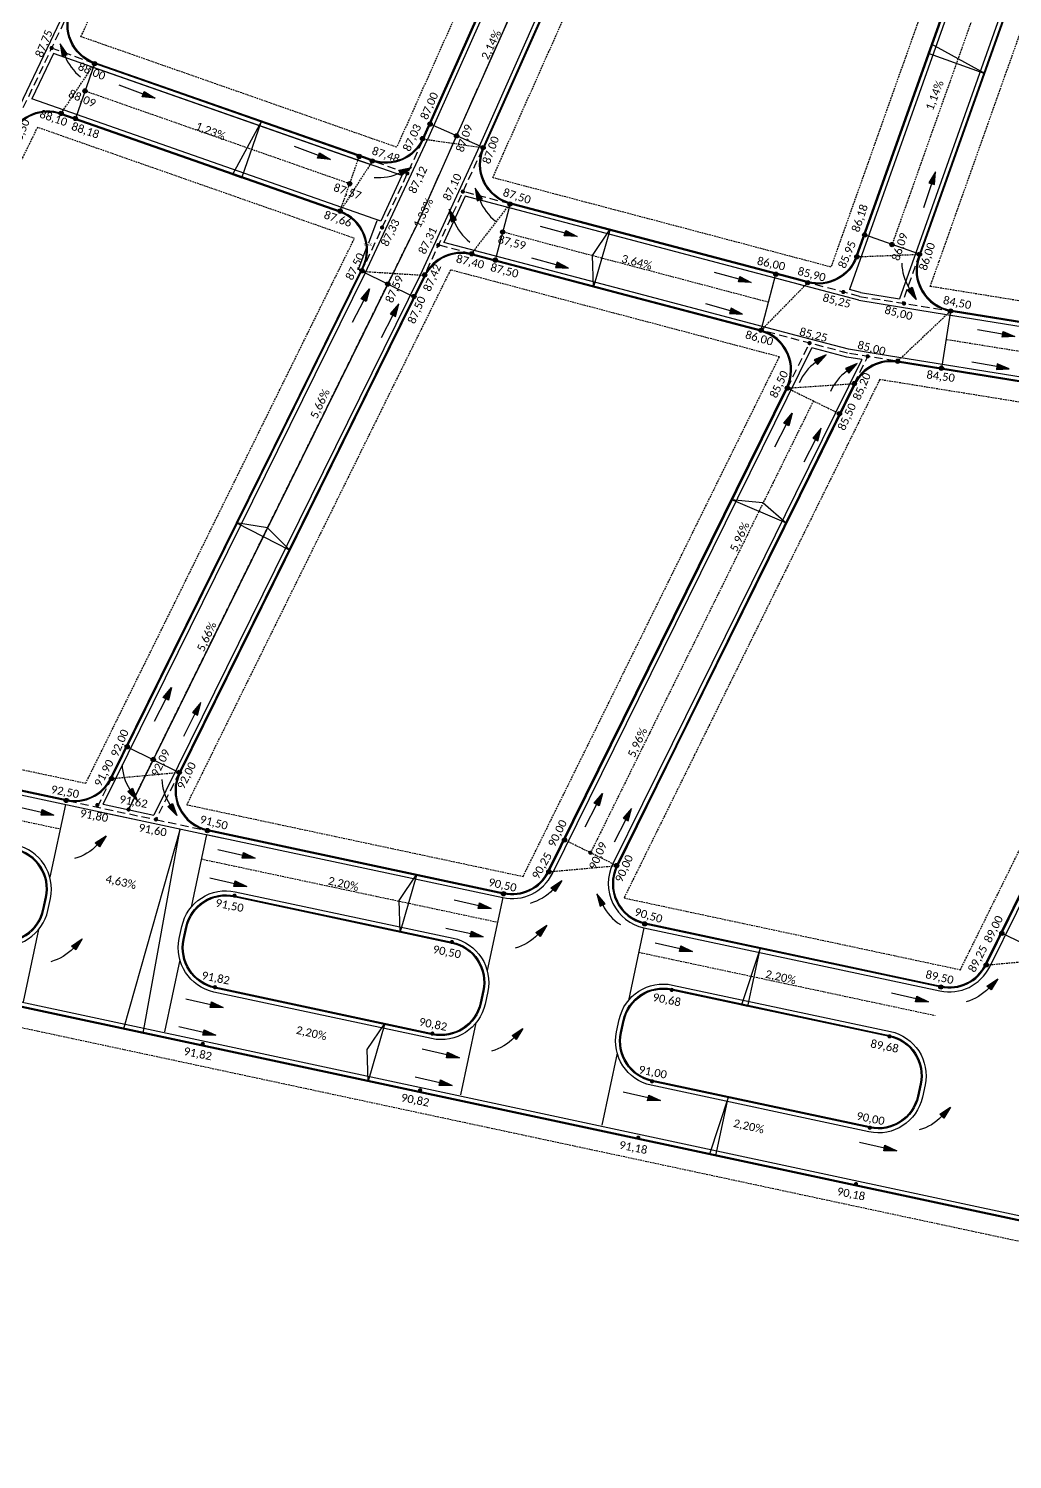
# Model space of a CAD drawing. Header units: metres. Extents: x 2615496 to 2632651, y 4927671 to 4929056.
# Drawn here: x 2623735.5 to 2623883, y 4927815.4 to 4928030 of the extents above; entities that cross this region are included whole.
import ezdxf

# ---------------------------------------------------------------- set-up
doc = ezdxf.new("R2010")
doc.units = ezdxf.units.M
doc.header["$MEASUREMENT"] = 0
doc.linetypes.add('HIDDEN', pattern=[0.375, 0.25, -0.125])
doc.linetypes.add('TRAZOS2', pattern=[0.375, 0.25, -0.125])
doc.layers.add('BocaCalle', color=50, linetype='HIDDEN', plot=False)
doc.layers.add('Eje Calle', color=182, linetype='HIDDEN', plot=False)
for name, color, linetype in [('CotaFCC', 6, 'Continuous'), ('Cuneta', 211, 'Continuous'), ('Escurrimiento', 160, 'Continuous'), ('GáliboS', 2, 'Continuous'), ('Manzanas', 134, 'HIDDEN'), ('Pendiente', 10, 'HIDDEN'), ('Quiebre', 212, 'Continuous'), ('Vereda', 3, 'Continuous')]:
    doc.layers.add(name, color=color, linetype=linetype)
doc.styles.get("Standard").update_dxf_attribs({"font": 'CALIBRI.TTF'})
doc.dimstyles.get("Standard").update_dxf_attribs({"dimtxt": 0.3, "dimasz": 0.18, "dimexe": 0.18, "dimexo": 0.0625, "dimgap": 0.09, "dimtad": 0, "dimtih": 1, "dimtoh": 1, "dimdec": 4, "dimzin": 0, "dimdsep": 46, "dimtxsty": 'Standard', "dimcen": 0.09, "dimadec": 0, "dimazin": 0, "dimtfac": 1, "dimtdec": 4, "dimtofl": 0, "dimtmove": 0, "dimatfit": 3, "dimfxl": 0, "dimtolj": 1, "dimtzin": 0, "dimarcsym": 0})

# ---------------------------------------------------------------- blocks, each defined once
blk = doc.blocks.new('Flecha Claudio')
at = {"layer": 'Escurrimiento'}
blk.add_hatch(color=256, dxfattribs=at).paths.add_polyline_path([(-1.99, 0.44), (-1.99, -0.46), (0, 0)])
for points in [[(0, 0), (-1.99, -0.46), (-1.99, 0.44), (0, 0)], [(-1.99, -0.01), (-5.99, -0.01)]]:
    blk.add_lwpolyline(points, dxfattribs=at)
blk = doc.blocks.new('Flecha curva')
at = {"layer": 'Escurrimiento'}
blk.add_hatch(color=256, dxfattribs=at).paths.add_polyline_path([(0, 0), (-1.74, -0.85), (-1.21, -1.52)])
blk.add_lwpolyline([(-1.74, -0.85), (-1.21, -1.52), (0, 0), (-1.74, -0.85)], dxfattribs=at)
blk.add_arc((3.16, -7.02), 7.45, 128.5129, 159.4004, dxfattribs=at)
blk = doc.blocks.new('*D11')
at = {"layer": 'Defpoints', "color": 0}
for p in [(2623788.31, 4928001.1), (2623785, 4927993.84), (2623785.51, 4927993.65)]:
    blk.add_point(p, dxfattribs=at)
at = {"layer": 'Vereda', "color": 0, "lineweight": -2}
for p, q in [((2623787.73, 4928001.13), (2623786.49, 4927997.81)), ((2623788.26, 4928001.12), (2623787.63, 4928001.36)), ((2623785.06, 4927994.01), (2623786.31, 4927997.32)), ((2623785.45, 4927993.67), (2623784.83, 4927993.9))]:
    blk.add_line(p, q, dxfattribs=at)
at = {"layer": 'Vereda', "color": 0}
for points in [[(2623787.71, 4928001.14), (2623787.76, 4928001.12), (2623787.8, 4928001.29)], [(2623785.03, 4927994.02), (2623785.09, 4927994), (2623785, 4927993.84)]]:
    blk.add_solid(points, dxfattribs=at)
at = {"layer": 'Vereda', "color": 0, "insert": (2623786.4, 4927997.57), "char_height": 0.3, "attachment_point": 5}
blk.add_mtext('\\A1;7.9630', dxfattribs=at)

msp = doc.modelspace()

# ---------------------------------------------------------------- hatches: boundary and pattern name
at = {"layer": 'CotaFCC'}
h = msp.add_hatch(color=256, dxfattribs=at)
edge = h.paths.add_edge_path()
edge.add_arc((2623738.9795, 4928027.06751), 0.3186, 0, 360)
h = msp.add_hatch(color=256, dxfattribs=at)
edge = h.paths.add_edge_path()
edge.add_arc((2623745.40881, 4928024.71419), 0.3186, 0, 360)
h = msp.add_hatch(color=256, dxfattribs=at)
edge = h.paths.add_edge_path()
edge.add_arc((2623743.97603, 4928020.62433), 0.3186, 0, 360)
h = msp.add_hatch(color=256, dxfattribs=at)
edge = h.paths.add_edge_path()
edge.add_arc((2623740.39807, 4928017.25116), 0.3186, 0, 360)
h = msp.add_hatch(color=256, dxfattribs=at)
edge = h.paths.add_edge_path()
edge.add_arc((2623742.53238, 4928016.50345), 0.3186, 0, 360)
h = msp.add_hatch(color=256, dxfattribs=at)
edge = h.paths.add_edge_path()
edge.add_arc((2623795.72307, 4928015.6597), 0.3186, 0, 360)
h = msp.add_hatch(color=256, dxfattribs=at)
edge = h.paths.add_edge_path()
edge.add_arc((2623794.58874, 4928013.48111), 0.3186, 0, 360)
h = msp.add_hatch(color=256, dxfattribs=at)
edge = h.paths.add_edge_path()
edge.add_arc((2623799.69688, 4928013.89015), 0.3186, 0, 360)
h = msp.add_hatch(color=256, dxfattribs=at)
edge = h.paths.add_edge_path()
edge.add_arc((2623803.6707, 4928012.1206), 0.3186, 0, 360)
h = msp.add_hatch(color=256, dxfattribs=at)
edge = h.paths.add_edge_path()
edge.add_arc((2623785.1065, 4928010.80709), 0.3186, 0, 360)
h = msp.add_hatch(color=256, dxfattribs=at)
edge = h.paths.add_edge_path()
edge.add_arc((2623787.07428, 4928010.11773), 0.3186, 0, 360)
h = msp.add_hatch(color=256, dxfattribs=at)
edge = h.paths.add_edge_path()
edge.add_arc((2623792.31693, 4928008.26214), 0.3186, 0, 360)
h = msp.add_hatch(color=256, dxfattribs=at)
edge = h.paths.add_edge_path()
edge.add_arc((2623783.66828, 4928006.70173), 0.3186, 0, 360)
h = msp.add_hatch(color=256, dxfattribs=at)
edge = h.paths.add_edge_path()
edge.add_arc((2623800.63761, 4928005.52665), 0.3186, 0, 360)
h = msp.add_hatch(color=256, dxfattribs=at)
edge = h.paths.add_edge_path()
edge.add_arc((2623807.71675, 4928003.67316), 0.3186, 0, 360)
h = msp.add_hatch(color=256, dxfattribs=at)
edge = h.paths.add_edge_path()
edge.add_arc((2623782.23007, 4928002.59636), 0.3186, 0, 360)
h = msp.add_hatch(color=256, dxfattribs=at)
edge = h.paths.add_edge_path()
edge.add_arc((2623788.53016, 4928000.14238), 0.3186, 0, 360)
h = msp.add_hatch(color=256, dxfattribs=at)
edge = h.paths.add_edge_path()
edge.add_arc((2623806.60478, 4927999.46768), 0.3186, 0, 360)
h = msp.add_hatch(color=256, dxfattribs=at)
edge = h.paths.add_edge_path()
edge.add_arc((2623860.89146, 4927999.03377), 0.3186, 0, 360)
h = msp.add_hatch(color=256, dxfattribs=at)
edge = h.paths.add_edge_path()
edge.add_arc((2623796.94717, 4927997.50346), 0.3186, 0, 360)
h = msp.add_hatch(color=256, dxfattribs=at)
edge = h.paths.add_edge_path()
edge.add_arc((2623864.99084, 4927997.57857), 0.3186, 0, 360)
h = msp.add_hatch(color=256, dxfattribs=at)
edge = h.paths.add_edge_path()
edge.add_arc((2623801.95765, 4927996.19694), 0.3186, 0, 360)
h = msp.add_hatch(color=256, dxfattribs=at)
edge = h.paths.add_edge_path()
edge.add_arc((2623805.4928, 4927995.26221), 0.3186, 0, 360)
h = msp.add_hatch(color=256, dxfattribs=at)
edge = h.paths.add_edge_path()
edge.add_arc((2623859.72833, 4927995.75717), 0.3186, 0, 360)
h = msp.add_hatch(color=256, dxfattribs=at)
edge = h.paths.add_edge_path()
edge.add_arc((2623869.09022, 4927996.12337), 0.3186, 0, 360)
h = msp.add_hatch(color=256, dxfattribs=at)
edge = h.paths.add_edge_path()
edge.add_arc((2623785.51274, 4927993.64672), 0.3186, 0, 360)
h = msp.add_hatch(color=256, dxfattribs=at)
edge = h.paths.add_edge_path()
edge.add_arc((2623794.91225, 4927993.03719), 0.3186, 0, 360)
h = msp.add_hatch(color=256, dxfattribs=at)
edge = h.paths.add_edge_path()
edge.add_arc((2623847.58126, 4927993.13255), 0.3186, 0, 360)
h = msp.add_hatch(color=256, dxfattribs=at)
edge = h.paths.add_edge_path()
edge.add_arc((2623789.37162, 4927991.65682), 0.3186, 0, 360)
h = msp.add_hatch(color=256, dxfattribs=at)
edge = h.paths.add_edge_path()
edge.add_arc((2623852.36056, 4927991.86885), 0.3186, 0, 360)
h = msp.add_hatch(color=256, dxfattribs=at)
edge = h.paths.add_edge_path()
edge.add_arc((2623857.68175, 4927990.46187), 0.3186, 0, 360)
h = msp.add_hatch(color=256, dxfattribs=at)
edge = h.paths.add_edge_path()
edge.add_arc((2623793.3158, 4927989.79935), 0.3186, 0, 360)
h = msp.add_hatch(color=256, dxfattribs=at)
edge = h.paths.add_edge_path()
edge.add_arc((2623866.79178, 4927988.74224), 0.3186, 0, 360)
h = msp.add_hatch(color=256, dxfattribs=at)
edge = h.paths.add_edge_path()
edge.add_arc((2623873.7743, 4927987.61766), 0.3186, 0, 360)
h = msp.add_hatch(color=256, dxfattribs=at)
edge = h.paths.add_edge_path()
edge.add_arc((2623845.35732, 4927984.7216), 0.3186, 0, 360)
h = msp.add_hatch(color=256, dxfattribs=at)
edge = h.paths.add_edge_path()
edge.add_arc((2623852.62608, 4927982.79966), 0.3186, 0, 360)
h = msp.add_hatch(color=256, dxfattribs=at)
edge = h.paths.add_edge_path()
edge.add_arc((2623861.33768, 4927980.80854), 0.3186, 0, 360)
h = msp.add_hatch(color=256, dxfattribs=at)
edge = h.paths.add_edge_path()
edge.add_arc((2623865.82883, 4927980.08522), 0.3186, 0, 360)
h = msp.add_hatch(color=256, dxfattribs=at)
edge = h.paths.add_edge_path()
edge.add_arc((2623872.39094, 4927979.02835), 0.3186, 0, 360)
h = msp.add_hatch(color=256, dxfattribs=at)
edge = h.paths.add_edge_path()
edge.add_arc((2623849.30117, 4927976.05623), 0.3186, 0, 360)
h = msp.add_hatch(color=256, dxfattribs=at)
edge = h.paths.add_edge_path()
edge.add_arc((2623859.33498, 4927976.73316), 0.3186, 0, 360)
h = msp.add_hatch(color=256, dxfattribs=at)
edge = h.paths.add_edge_path()
edge.add_arc((2623857.10423, 4927972.20885), 0.3186, 0, 360)
h = msp.add_hatch(color=256, dxfattribs=at)
edge = h.paths.add_edge_path()
edge.add_arc((2623750.30726, 4927922.26498), 0.3186, 0, 360)
h = msp.add_hatch(color=256, dxfattribs=at)
edge = h.paths.add_edge_path()
edge.add_arc((2623754.20892, 4927920.3413), 0.3186, 0, 360)
h = msp.add_hatch(color=256, dxfattribs=at)
edge = h.paths.add_edge_path()
edge.add_arc((2623747.95645, 4927917.49719), 0.3186, 0, 360)
h = msp.add_hatch(color=256, dxfattribs=at)
edge = h.paths.add_edge_path()
edge.add_arc((2623758.11032, 4927918.4176), 0.3186, 0, 360)
h = msp.add_hatch(color=256, dxfattribs=at)
edge = h.paths.add_edge_path()
edge.add_arc((2623741.15755, 4927914.20219), 0.3186, 0, 360)
h = msp.add_hatch(color=256, dxfattribs=at)
edge = h.paths.add_edge_path()
edge.add_arc((2623745.83942, 4927913.52213), 0.3186, 0, 360)
h = msp.add_hatch(color=256, dxfattribs=at)
edge = h.paths.add_edge_path()
edge.add_arc((2623750.50863, 4927912.84675), 0.3186, 0, 360)
h = msp.add_hatch(color=256, dxfattribs=at)
edge = h.paths.add_edge_path()
edge.add_arc((2623754.62341, 4927911.35556), 0.3186, 0, 360)
h = msp.add_hatch(color=256, dxfattribs=at)
edge = h.paths.add_edge_path()
edge.add_arc((2623762.34332, 4927909.68321), 0.3186, 0, 360)
h = msp.add_hatch(color=256, dxfattribs=at)
edge = h.paths.add_edge_path()
edge.add_arc((2623815.88227, 4927908.27767), 0.3186, 0, 360)
h = msp.add_hatch(color=256, dxfattribs=at)
edge = h.paths.add_edge_path()
edge.add_arc((2623819.76505, 4927906.36323), 0.3186, 0, 360)
h = msp.add_hatch(color=256, dxfattribs=at)
edge = h.paths.add_edge_path()
edge.add_arc((2623823.68533, 4927904.43029), 0.3186, 0, 360)
h = msp.add_hatch(color=256, dxfattribs=at)
edge = h.paths.add_edge_path()
edge.add_arc((2623813.53146, 4927903.50988), 0.3186, 0, 360)
h = msp.add_hatch(color=256, dxfattribs=at)
edge = h.paths.add_edge_path()
edge.add_arc((2623766.40313, 4927899.92153), 0.3186, 0, 360)
h = msp.add_hatch(color=256, dxfattribs=at)
edge = h.paths.add_edge_path()
edge.add_arc((2623806.73256, 4927900.21488), 0.3186, 0, 360)
h = msp.add_hatch(color=256, dxfattribs=at)
edge = h.paths.add_edge_path()
edge.add_arc((2623827.91833, 4927895.6959), 0.3186, 0, 360)
h = msp.add_hatch(color=256, dxfattribs=at)
edge = h.paths.add_edge_path()
edge.add_arc((2623881.45728, 4927894.29036), 0.3186, 0, 360)
h = msp.add_hatch(color=256, dxfattribs=at)
edge = h.paths.add_edge_path()
edge.add_arc((2623798.99363, 4927892.9699), 0.3186, 0, 360)
h = msp.add_hatch(color=256, dxfattribs=at)
edge = h.paths.add_edge_path()
edge.add_arc((2623879.10648, 4927889.52257), 0.3186, 0, 360)
h = msp.add_hatch(color=256, dxfattribs=at)
edge = h.paths.add_edge_path()
edge.add_arc((2623763.47216, 4927886.19272), 0.3186, 0, 360)
h = msp.add_hatch(color=256, dxfattribs=at)
edge = h.paths.add_edge_path()
edge.add_arc((2623831.96068, 4927885.78455), 0.3186, 0, 360)
h = msp.add_hatch(color=256, dxfattribs=at)
edge = h.paths.add_edge_path()
edge.add_arc((2623872.30757, 4927886.22757), 0.3186, 0, 360)
h = msp.add_hatch(color=256, dxfattribs=at)
edge = h.paths.add_edge_path()
edge.add_arc((2623796.06266, 4927879.24109), 0.3186, 0, 360)
h = msp.add_hatch(color=256, dxfattribs=at)
edge = h.paths.add_edge_path()
edge.add_arc((2623864.61393, 4927878.81953), 0.3186, 0, 360)
h = msp.add_hatch(color=256, dxfattribs=at)
edge = h.paths.add_edge_path()
edge.add_arc((2623761.64157, 4927877.68749), 0.3186, 0, 360)
h = msp.add_hatch(color=256, dxfattribs=at)
edge = h.paths.add_edge_path()
edge.add_arc((2623829.00911, 4927872.07659), 0.3186, 0, 360)
h = msp.add_hatch(color=256, dxfattribs=at)
edge = h.paths.add_edge_path()
edge.add_arc((2623794.23206, 4927870.73586), 0.3186, 0, 360)
h = msp.add_hatch(color=256, dxfattribs=at)
edge = h.paths.add_edge_path()
edge.add_arc((2623826.93725, 4927863.62303), 0.3186, 0, 360)
h = msp.add_hatch(color=256, dxfattribs=at)
edge = h.paths.add_edge_path()
edge.add_arc((2623861.66236, 4927865.11157), 0.3186, 0, 360)
h = msp.add_hatch(color=256, dxfattribs=at)
edge = h.paths.add_edge_path()
edge.add_arc((2623859.59049, 4927856.65801), 0.3186, 0, 360)

# ---------------------------------------------------------------- linework, layer by layer
at = {"layer": 'BocaCalle'}
for p, q in [((2623740.39807, 4928017.25116), (2623745.40881, 4928024.71419)), ((2623794.72577, 4928013.4201), (2623803.6707, 4928012.1206)), ((2623782.23007, 4928002.59636), (2623785.1065, 4928010.80709)), ((2623787.07428, 4928010.11773), (2623782.23007, 4928002.59636)), ((2623801.95765, 4927996.19694), (2623807.71675, 4928003.67316)), ((2623859.72833, 4927995.75717), (2623869.09022, 4927996.12337)), ((2623785.47009, 4927993.5805), (2623794.8696, 4927992.97097)), ((2623845.35732, 4927984.7216), (2623852.36056, 4927991.86885)), ((2623873.7743, 4927987.61766), (2623865.82883, 4927980.08522)), ((2623849.30117, 4927976.05623), (2623859.33498, 4927976.73316)), ((2623849.30117, 4927976.05623), (2623857.10423, 4927972.20885)), ((2623747.95645, 4927917.49719), (2623758.11032, 4927918.4176)), ((2623823.68533, 4927904.43029), (2623815.88227, 4927908.27767)), ((2623813.53146, 4927903.50988), (2623823.68533, 4927904.43029)), ((2623879.10648, 4927889.52257), (2623889.26034, 4927890.44298))]:
    msp.add_line(p, q, dxfattribs=at)
at = {"layer": 'CotaFCC'}
for centre in [(2623745.40881, 4928024.71419), (2623743.97603, 4928020.62433), (2623740.39807, 4928017.25116), (2623742.53238, 4928016.50345), (2623795.72307, 4928015.6597), (2623794.58874, 4928013.48111), (2623799.69688, 4928013.89015), (2623803.6707, 4928012.1206), (2623785.1065, 4928010.80709), (2623787.07428, 4928010.11773), (2623783.66828, 4928006.70173), (2623807.71675, 4928003.67316), (2623782.23007, 4928002.59636), (2623806.60478, 4927999.46768), (2623860.89146, 4927999.03377), (2623864.99084, 4927997.57857), (2623801.95765, 4927996.19694), (2623805.4928, 4927995.26221), (2623859.72833, 4927995.75717), (2623869.09022, 4927996.12337), (2623785.51274, 4927993.64672), (2623794.91225, 4927993.03719), (2623847.58126, 4927993.13255), (2623789.37162, 4927991.65682), (2623852.36056, 4927991.86885), (2623793.3158, 4927989.79935), (2623873.7743, 4927987.61766), (2623845.35732, 4927984.7216), (2623865.82883, 4927980.08522), (2623872.39094, 4927979.02835), (2623849.30117, 4927976.05623), (2623859.33498, 4927976.73316), (2623857.10423, 4927972.20885), (2623750.30726, 4927922.26498), (2623754.20892, 4927920.3413), (2623747.95645, 4927917.49719), (2623758.11032, 4927918.4176), (2623741.15755, 4927914.20219), (2623762.34332, 4927909.68321), (2623815.88227, 4927908.27767), (2623823.68533, 4927904.43029), (2623813.53146, 4927903.50988), (2623806.73256, 4927900.21488), (2623827.91833, 4927895.6959), (2623881.45728, 4927894.29036), (2623879.10648, 4927889.52257), (2623872.30757, 4927886.22757)]:
    msp.add_circle(centre, 0.3186, dxfattribs=at)
at = {"layer": 'Cuneta'}
for p, q in [((2623821.23867, 4928071.4843), (2623795.34266, 4928013.33048)), ((2623803.316, 4928012.79902), (2623828.53828, 4928069.43986)), ((2623881.01631, 4928053.93313), (2623858.61774, 4927990.835)), ((2623882.67028, 4928036.17283), (2623866.08928, 4927989.46311)), ((2623741.27588, 4928033.26418), (2623731.18033, 4928012.13961)), ((2623739.2475, 4928026.2369), (2623735.99428, 4928019.42967)), ((2623791.50061, 4928007.93132), (2623739.2475, 4928026.2369)), ((2623785.70907, 4928009.96025), (2623745.06324, 4928024.1995)), ((2623788.31492, 4928001.10044), (2623735.99428, 4928019.42967)), ((2623786.00824, 4927993.31517), (2623795.34266, 4928013.33048)), ((2623803.12259, 4928012.36468), (2623794.22136, 4927993.013)), ((2623803.12259, 4928012.36468), (2623803.316, 4928012.79902)), ((2623786.87591, 4928009.55147), (2623785.70907, 4928009.96025)), ((2623791.50061, 4928007.93132), (2623788.31492, 4928001.10044)), ((2623800.97951, 4928004.83394), (2623797.7981, 4927997.91739)), ((2623851.87758, 4927991.37593), (2623800.97951, 4928004.83394)), ((2623808.02304, 4928002.97155), (2623807.56337, 4928003.09309)), ((2623824.39753, 4927990.88421), (2623797.7981, 4927997.91739)), ((2623868.52478, 4927996.32409), (2623868.39109, 4927995.94748)), ((2623746.71844, 4927913.62953), (2623786.00824, 4927993.31517)), ((2623794.22136, 4927993.013), (2623754.28478, 4927912.01561)), ((2623850.63824, 4927983.94588), (2623824.39753, 4927990.88421)), ((2623852.20718, 4927991.28878), (2623851.01019, 4927991.60528)), ((2623859.99911, 4927989.22851), (2623851.87758, 4927991.37593)), ((2623860.2485, 4927990.40381), (2623858.61774, 4927990.835)), ((2623860.2485, 4927990.40381), (2623866.08928, 4927989.46311)), ((2623859.99911, 4927989.22851), (2623871.32369, 4927987.40461)), ((2623871.32369, 4927987.40461), (2623928.06251, 4927978.26647)), ((2623873.6789, 4927987.02529), (2623874.07345, 4927986.96175)), ((2623858.44043, 4927981.8829), (2623850.63824, 4927983.94588)), ((2623814.06961, 4927903.24454), (2623852.94719, 4927982.09413)), ((2623858.19105, 4927980.7076), (2623852.94719, 4927982.09413)), ((2623862.8903, 4927981.16622), (2623858.44043, 4927981.8829)), ((2623860.44654, 4927980.34434), (2623850.52334, 4927960.2186)), ((2623860.44654, 4927980.34434), (2623858.19105, 4927980.7076)), ((2623919.71747, 4927972.01384), (2623862.8903, 4927981.16622)), ((2623850.52334, 4927960.2186), (2623845.89661, 4927950.83489)), ((2623845.89661, 4927950.83489), (2623832.01643, 4927922.68379)), ((2623879.64462, 4927889.25723), (2623908.89625, 4927948.58395)), ((2623470.34744, 4927940.54349, -0.56571), (2624038.87054, 4927818.79052, -0.56571)), ((2623696.64314, 4927923.08372), (2623764.69372, 4927908.56837)), ((2623832.01643, 4927922.68379), (2623823.14719, 4927904.69563)), ((2623762.21816, 4927909.09641), (2623806.6074, 4927899.62808)), ((2623827.79317, 4927895.1091), (2623872.18241, 4927885.64077))]:
    msp.add_line(p, q, dxfattribs=at)
for points in [[(2623738.40774, 4927897.71536), (2623738.7932, 4927899.52245, 0.414213562), (2623733.59982, 4927907.53205), (2623700.94657, 4927914.49707, 0.414213562), (2623692.93696, 4927909.30369), (2623692.55719, 4927907.52328, 0.413974328), (2623697.74518, 4927899.51483), (2623730.39274, 4927892.52314, 0.414452837)], [(2623795.95001, 4927878.48361), (2623763.30877, 4927885.47395, -0.413974328), (2623758.12078, 4927893.48241), (2623758.51197, 4927895.31638, -0.414213563), (2623766.52158, 4927900.50976), (2623799.17003, 4927893.54577, -0.414452837), (2623804.36226, 4927885.53077), (2623803.96386, 4927883.67045, -0.414213562)], [(2623823.69066, 4927879.50184), (2623824.08334, 4927881.33549, -0.413974328), (2623832.0918, 4927886.52348), (2623864.74505, 4927879.55846, -0.414452837), (2623869.93727, 4927871.54346), (2623869.53887, 4927869.68314, -0.414213562), (2623861.52503, 4927864.49631), (2623828.87749, 4927871.48799, -0.414213562)]]:
    msp.add_lwpolyline(points, format="xyb", close=True, dxfattribs=at)
for centre, start, end in [((2623829.20128, 4927901.7106), 153.7539365, 257.9591191), ((2623808.01551, 4927906.22957), 257.9591191, 333.7539365), ((2623873.59052, 4927892.24226), 257.9591191, 333.7539363)]:
    msp.add_arc(centre, 6.75, start, end, dxfattribs=at)
at = {"layer": 'Defpoints'}
for p, q in [((2623746.71844, 4927913.62953), (2623754.28478, 4927912.01561)), ((2623746.17103, 4927912.5193), (2623753.73737, 4927910.90538))]:
    msp.add_line(p, q, dxfattribs=at)
at = {"layer": 'Eje Calle'}
for p, q in [((2623879.66327, 4928038.91172), (2623864.99084, 4927997.57857)), ((2623783.66828, 4928006.70173), (2623743.97059, 4928020.60882)), ((2623789.37162, 4927991.65682), (2623754.20879, 4927920.34129)), ((2623911.96911, 4927977.06009), (2623873.08262, 4927983.323)), ((2623695.86086, 4927919.41622), (2623740.2501, 4927909.94789)), ((2623761.43587, 4927905.42892), (2623805.82511, 4927895.96058)), ((2623827.01088, 4927891.44161), (2623871.40012, 4927881.97328))]:
    msp.add_line(p, q, dxfattribs=at)
for points in [[(2623750.50161, 4927912.82257), (2623793.75642, 4928000.54984), (2623818.71318, 4928056.59442), (2623824.88848, 4928070.46208), (2623834.61041, 4928146.4692)], [(2623846.4699, 4927988.92691), (2623806.60478, 4927999.46768)], [(2623853.2027, 4927974.13254), (2623847.15995, 4927961.87695), (2623842.53323, 4927952.49325), (2623828.65304, 4927924.34214), (2623819.7838, 4927906.35398)]]:
    msp.add_lwpolyline(points, dxfattribs=at)
msp.add_arc((2623843.78522, 4927978.77593), 10.5, 75.1858859, 75.1893135, dxfattribs=at)
at = {"layer": 'Escurrimiento', "linetype": 'TRAZOS2', "ltscale": 5}
for p, q in [((2623741.68681, 4928032.73255), (2623732.95725, 4928014.46628)), ((2623745.40881, 4928024.71419), (2623738.97688, 4928027.06212)), ((2623794.58425, 4928013.12383), (2623786.07244, 4927994.87242)), ((2623803.5376, 4928011.83114), (2623795.02922, 4927993.33353)), ((2623792.32453, 4928008.27844), (2623787.07428, 4928010.11773)), ((2623807.71675, 4928003.67316), (2623800.64521, 4928005.54295)), ((2623801.95765, 4927996.19694), (2623796.95477, 4927997.51976)), ((2623869.09022, 4927996.12337), (2623866.48746, 4927988.79125)), ((2623860.1238, 4927989.81616), (2623852.66857, 4927991.7874)), ((2623860.1238, 4927989.81616), (2623873.45976, 4927987.66832)), ((2623858.31574, 4927981.29525), (2623845.66533, 4927984.64015)), ((2623849.30117, 4927976.05623), (2623852.62608, 4927982.79966)), ((2623865.42482, 4927980.15028), (2623858.31574, 4927981.29525)), ((2623859.32958, 4927976.73582), (2623861.33768, 4927980.80854)), ((2623745.83942, 4927913.20353), (2623747.95645, 4927917.49719)), ((2623758.11032, 4927918.4176), (2623754.61639, 4927911.33139)), ((2623741.46914, 4927914.13573), (2623754.61639, 4927911.33139)), ((2623754.61639, 4927911.33139), (2623762.03173, 4927909.74967))]:
    msp.add_line(p, q, dxfattribs=at)
at = {"layer": 'GáliboS'}
for points in [[(2623870.40085, 4928026.2707), (2623878.88271, 4928023.26104), (2623870.88889, 4928027.64608), (2623870.40085, 4928026.2707)], [(2623767.47202, 4928007.60754), (2623770.43006, 4928016.10754), (2623766.09369, 4928008.08721), (2623767.47202, 4928007.60754)], [(2623822.71144, 4927999.8724), (2623820.21948, 4927991.22427), (2623820.06313, 4927995.95242), (2623822.71144, 4927999.8724)], [(2623849.17314, 4927955.81644), (2623840.88994, 4927959.33618), (2623845.60228, 4927958.91946), (2623849.17314, 4927955.81644)], [(2623766.70003, 4927955.85119), (2623774.70632, 4927951.7403), (2623771.36977, 4927955.09399), (2623766.70003, 4927955.85119)], [(2623752.72134, 4927879.30426), (2623758.25204, 4927909.9424), (2623749.73445, 4927879.94392), (2623752.72134, 4927879.30426)], [(2623793.72364, 4927903.14309), (2623791.23168, 4927894.49496), (2623791.07533, 4927899.2231), (2623793.72364, 4927903.14309)], [(2623843.36755, 4927883.35146), (2623845.24504, 4927892.15345), (2623842.42494, 4927883.55252), (2623843.36755, 4927883.35146)], [(2623788.92891, 4927880.75423), (2623786.43696, 4927872.1061), (2623786.28061, 4927876.83425), (2623788.92891, 4927880.75423)], [(2623838.57529, 4927860.97408), (2623840.45278, 4927869.77607), (2623837.63268, 4927861.17514), (2623838.57529, 4927860.97408)]]:
    msp.add_lwpolyline(points, dxfattribs=at)
at = {"layer": 'Manzanas'}
msp.add_line((2623469.35066, 4927936.92193, -0.56571), (2624036.93319, 4927815.37039, -0.56571), dxfattribs=at)
for points in [[(2623747.15188, 4928027.44125), (2623743.37682, 4928028.76375), (2623745.004, 4928032.41783), (2623768.92486, 4928086.13612), (2623775.21551, 4928135.31706), (2623775.723, 4928139.28473), (2623779.49806, 4928137.96224), (2623820.19345, 4928123.70563), (2623823.9685, 4928122.38313), (2623823.46101, 4928118.41546), (2623817.58887, 4928072.50652), (2623790.72396, 4928012.17686), (2623786.94891, 4928013.49936), (2623747.15188, 4928027.44125)], [(2623805.11453, 4928007.61947), (2623806.7417, 4928011.27355), (2623832.18808, 4928068.41764), (2623837.9705, 4928113.62522), (2623838.478, 4928117.59289), (2623842.35618, 4928116.61325), (2623884.78828, 4928105.8948), (2623888.66647, 4928104.91516), (2623887.78672, 4928101.0131), (2623877.40741, 4928054.97647), (2623855.83589, 4927994.20818), (2623851.96879, 4927995.23069), (2623808.98163, 4928006.59696), (2623805.11453, 4928007.61947)], [(2623887.54234, 4928038.68789), (2623891.50867, 4928038.16996), (2623943.85747, 4928031.33414), (2623996.56552, 4928028.54193), (2624000.55992, 4928028.33033), (2624001.21518, 4928024.38436), (2624008.16446, 4927982.53582), (2624008.81971, 4927978.58986), (2624004.82332, 4927978.7596), (2623928.44151, 4927982.00375), (2623874.66973, 4927990.66404), (2623870.72062, 4927991.30007), (2623872.05873, 4927995.06961), (2623886.20423, 4928034.91835), (2623887.54234, 4928038.68789)], [(2623736.84902, 4928015.15677), (2623693.65619, 4927927.5552), (2623744.09851, 4927916.79574), (2623784.38539, 4927998.50359), (2623736.84902, 4928015.15677)], [(2623798.78004, 4927993.77889), (2623759.23121, 4927913.5679), (2623809.67352, 4927902.80843), (2623848.09783, 4927980.73872), (2623823.43894, 4927987.2588), (2623798.78004, 4927993.77889)], [(2623863.14018, 4927977.32765), (2623853.88673, 4927958.56024), (2623849.26, 4927949.17654), (2623835.37982, 4927921.02544), (2623824.80622, 4927899.58059), (2623875.24853, 4927888.82112), (2623905.53287, 4927950.2423), (2623914.78632, 4927969.00971), (2623863.14018, 4927977.32765)]]:
    msp.add_lwpolyline(points, dxfattribs=at)
at = {"layer": 'Quiebre'}
for p, q in [((2623745.40881, 4928024.71419), (2623742.53238, 4928016.50345)), ((2623803.6707, 4928012.1206), (2623795.72307, 4928015.6597)), ((2623807.71675, 4928003.67316), (2623805.4928, 4927995.26221)), ((2623869.09022, 4927996.12337), (2623860.89146, 4927999.03377)), ((2623785.47009, 4927993.5805), (2623793.27315, 4927989.73313)), ((2623845.35732, 4927984.7216), (2623847.58126, 4927993.13255)), ((2623873.7743, 4927987.61766), (2623872.39094, 4927979.02835)), ((2623750.30726, 4927922.26498), (2623758.11028, 4927918.41754)), ((2623741.03238, 4927913.61539), (2623738.70479, 4927902.7032)), ((2623762.21816, 4927909.09641), (2623759.89056, 4927898.18422)), ((2623806.6074, 4927899.62808), (2623804.2798, 4927888.71589)), ((2623737.02915, 4927894.84752), (2623734.71969, 4927884.02036)), ((2623827.79317, 4927895.1091), (2623825.46755, 4927884.20619)), ((2623889.26034, 4927890.44298), (2623881.45728, 4927894.29036)), ((2623758.20919, 4927890.30166), (2623755.90547, 4927879.50139)), ((2623802.60416, 4927880.86022), (2623800.2947, 4927870.03305)), ((2623823.78161, 4927876.30218), (2623821.48048, 4927865.51408))]:
    msp.add_line(p, q, dxfattribs=at)
at = {"layer": 'Vereda'}
for points in [[(2623745.40881, 4928024.71419, -0.438432723), (2623741.82399, 4928033.0201), (2623742.12641, 4928033.69922), (2623765.85903, 4928086.99479), (2623772.09096, 4928135.71671), (2623772.12828, 4928136.00848, -0.477069828), (2623780.26192, 4928141.03234), (2623780.53952, 4928140.93509), (2623821.23492, 4928126.67848), (2623822.71796, 4928126.15893, -0.354032126), (2623826.78492, 4928119.57452), (2623826.58555, 4928118.0158), (2623820.65471, 4928071.64785), (2623794.72577, 4928013.4201, -0.390402184), (2623787.07428, 4928010.11773), (2623785.90744, 4928010.5265), (2623746.11041, 4928024.4684)], [(2623803.86411, 4928012.55495), (2623829.12224, 4928069.2763), (2623834.84596, 4928114.02487), (2623834.92409, 4928114.63571, -0.449876659), (2623842.53058, 4928119.81814), (2623843.12765, 4928119.66732), (2623885.55975, 4928108.94887), (2623886.60304, 4928108.68533, -0.406712896), (2623891.09625, 4928101.37001), (2623890.85959, 4928100.3203), (2623880.43888, 4928054.10007), (2623859.72833, 4927995.75717, -0.390219774), (2623852.36056, 4927991.86885), (2623851.16357, 4927992.18534), (2623808.17641, 4928003.55162), (2623807.71675, 4928003.67316, -0.462026847), (2623803.6707, 4928012.1206)], [(2623804.00114, 4928012.49393), (2623829.26824, 4928069.23541), (2623834.99474, 4928114.00584), (2623835.07288, 4928114.61668, -0.449876659), (2623842.49385, 4928119.67271), (2623843.09091, 4928119.52189), (2623885.52301, 4928108.80344), (2623886.5663, 4928108.5399, -0.406712896), (2623890.94993, 4928101.403), (2623890.71326, 4928100.35329), (2623880.29453, 4928054.1418), (2623859.58697, 4927995.80735, -0.390219774), (2623852.3989, 4927992.01386), (2623851.20191, 4927992.33036), (2623808.21476, 4928003.69664), (2623807.75509, 4928003.81818, -0.462026847), (2623803.80773, 4928012.05958)], [(2623890.35464, 4928041.4974, 0.353607374), (2623883.76265, 4928037.45652), (2623883.23571, 4928035.97211), (2623869.09022, 4927996.12337), (2623868.95653, 4927995.74676, 0.468405251), (2623873.7743, 4927987.61766), (2623874.16886, 4927987.55412), (2623928.12315, 4927978.86443), (2624004.68965, 4927975.61243), (2624004.99389, 4927975.59951, 0.476228229), (2624011.32179, 4927982.75143), (2624011.2719, 4927983.05184), (2624004.32262, 4928024.90038), (2624004.06207, 4928026.46945, 0.351857492), (2623998.32049, 4928031.60338), (2623996.73216, 4928031.68752), (2623944.14515, 4928034.47331), (2623891.91654, 4928041.29344)], [(2623801.95765, 4927996.19694, 0.356893571), (2623794.8696, 4927992.97097), (2623758.11032, 4927918.4176, 0.488841323), (2623762.34332, 4927909.68321), (2623806.73256, 4927900.21488, 0.343326498), (2623813.53146, 4927903.50988), (2623849.30117, 4927976.05623, 0.473954953), (2623845.35732, 4927984.7216), (2623824.24416, 4927990.30415)], [(2623851.06148, 4927959.95326), (2623846.43476, 4927950.56956), (2623832.55457, 4927922.41845), (2623823.68533, 4927904.43029, 0.488841323), (2623827.91833, 4927895.6959), (2623872.30757, 4927886.22757, 0.343326497), (2623879.10648, 4927889.52257), (2623908.35811, 4927948.84929), (2623915.81549, 4927963.97398, 0.504571178), (2623911.27743, 4927972.76543), (2623865.82883, 4927980.08522, 0.32928241), (2623859.33498, 4927976.73316)], [(2623846.56929, 4927950.50322), (2623832.68911, 4927922.35212), (2623823.81986, 4927904.36396, 0.488841323), (2623827.94963, 4927895.8426), (2623872.33886, 4927886.37427, 0.343326497), (2623878.97194, 4927889.5889), (2623908.22357, 4927948.91562), (2623915.68095, 4927964.04031, 0.504571178), (2623911.25358, 4927972.61734), (2623865.80498, 4927979.93713, 0.32928241), (2623859.46952, 4927976.66682), (2623851.19602, 4927959.88693)], [(2623737.82094, 4927897.84053), (2623738.2064, 4927899.64761, 0.414213562), (2623733.47465, 4927906.94525), (2623700.8214, 4927913.91027, 0.414213562), (2623693.52376, 4927909.17853), (2623693.14399, 4927907.39812, 0.413974328), (2623697.87082, 4927900.10152), (2623730.51839, 4927893.10983, 0.414452837)], [(2623796.07566, 4927879.07031), (2623763.43441, 4927886.06065, -0.413974328), (2623758.70758, 4927893.35724), (2623759.09877, 4927895.19122, -0.414213563), (2623766.39641, 4927899.92296), (2623799.04487, 4927892.95897, -0.414452837), (2623803.77556, 4927885.65641), (2623803.37716, 4927883.79609, -0.414213562)], [(2623796.10707, 4927879.21698), (2623763.46582, 4927886.20732, -0.413974328), (2623758.85428, 4927893.32595), (2623759.24547, 4927895.15993, -0.414213563), (2623766.36512, 4927899.77626), (2623799.01358, 4927892.81227, -0.414452837), (2623803.62889, 4927885.68782), (2623803.23049, 4927883.8275, -0.414213562)], [(2623824.27735, 4927879.37619), (2623824.67004, 4927881.20984, -0.413974328), (2623831.96663, 4927885.93668), (2623864.61988, 4927878.97166, -0.414452837), (2623869.35058, 4927871.6691), (2623868.95218, 4927869.80878, -0.414213562), (2623861.65067, 4927865.083), (2623829.00313, 4927872.07469, -0.414213562)]]:
    msp.add_lwpolyline(points, format="xyb", close=True, dxfattribs=at)
for points in [[(2623745.4584, 4928024.85575, -0.438432723), (2623741.96102, 4928032.95908), (2623742.26343, 4928033.63821), (2623766.00502, 4928086.9539), (2623772.23975, 4928135.69768), (2623772.27707, 4928135.98945, -0.477069828), (2623780.21232, 4928140.89078), (2623780.48993, 4928140.79353), (2623821.18532, 4928126.53692), (2623822.66836, 4928126.01737, -0.354032126), (2623826.63613, 4928119.59355), (2623826.43676, 4928118.03483), (2623820.50871, 4928071.68874), (2623794.58874, 4928013.48111, -0.390402184), (2623787.12388, 4928010.25929), (2623785.95704, 4928010.66807), (2623746.16, 4928024.60996), (2623745.4584, 4928024.85575)], [(2623890.33522, 4928041.34866, 0.353607374), (2623883.90401, 4928037.40634), (2623883.37707, 4928035.92194), (2623869.23157, 4927996.0732), (2623869.09788, 4927995.69658, 0.468405251), (2623873.79815, 4927987.76575), (2623874.19271, 4927987.70221), (2623928.13831, 4927979.01392), (2624004.69601, 4927975.7623), (2624005.00026, 4927975.74938, 0.476228229), (2624011.17381, 4927982.72686), (2624011.12393, 4927983.02727), (2624004.17465, 4928024.87581), (2624003.91409, 4928026.44488, 0.351857492), (2623998.31255, 4928031.45359), (2623996.72422, 4928031.53773), (2623944.13145, 4928034.32383), (2623891.89712, 4928041.14471), (2623890.33522, 4928041.34866)], [(2623782.23007, 4928002.59636), (2623740.39807, 4928017.25116, 0.379168363), (2623732.84878, 4928014.16671), (2623692.5353, 4927932.40491, 0.488841323), (2623696.76831, 4927923.67052), (2623741.15755, 4927914.20219, 0.343326498), (2623747.95645, 4927917.49719), (2623785.71269, 4927994.07252, 0.450149274), (2623782.23007, 4928002.59636)], [(2623782.18048, 4928002.4548), (2623740.34848, 4928017.10959, 0.379168363), (2623732.98331, 4928014.10038), (2623692.66984, 4927932.33858, 0.488841323), (2623696.7996, 4927923.81722), (2623741.18884, 4927914.34889, 0.343326498), (2623747.82192, 4927917.56352), (2623785.57815, 4927994.13886, 0.450149274), (2623782.18048, 4928002.4548)], [(2623801.91931, 4927996.05193, 0.356893571), (2623795.00414, 4927992.90463), (2623758.24485, 4927918.35127, 0.488841323), (2623762.37461, 4927909.82991), (2623806.76385, 4927900.36158, 0.343326498), (2623813.39693, 4927903.57621), (2623849.16663, 4927976.12256, 0.473954953), (2623845.31897, 4927984.57658), (2623824.20581, 4927990.15913), (2623801.91931, 4927996.05193)], [(2623737.67424, 4927897.87182), (2623738.0597, 4927899.6789, 0.414213562), (2623733.44336, 4927906.79855), (2623700.79011, 4927913.76357, 0.414213562), (2623693.67046, 4927909.14723), (2623693.29069, 4927907.36682, 0.413974328), (2623697.90224, 4927900.2482), (2623730.5498, 4927893.25651, 0.414452837), (2623737.67424, 4927897.87182)], [(2623759.63037, 4927896.34459, -0.354529668), (2623766.36512, 4927899.77626), (2623799.01358, 4927892.81227, -0.414452837), (2623803.62889, 4927885.68782), (2623803.23049, 4927883.8275, -0.414213562), (2623796.10707, 4927879.21698)], [(2623796.10707, 4927879.21698), (2623763.46582, 4927886.20732, -0.413974328), (2623758.85428, 4927893.32595), (2623759.24547, 4927895.15993, -0.000002838), (2623759.24548, 4927895.15999, -0.000002838)], [(2623824.42403, 4927879.34478), (2623824.81672, 4927881.17843, -0.413974328), (2623831.93534, 4927885.78998), (2623864.58859, 4927878.82496, -0.414452837), (2623869.2039, 4927871.70052), (2623868.8055, 4927869.8402, -0.414213562), (2623861.68208, 4927865.22968), (2623829.03455, 4927872.22136, -0.414213562), (2623824.42403, 4927879.34478)]]:
    msp.add_lwpolyline(points, format="xyb", dxfattribs=at)
for points in [[(2623833.16854, 4928135.1965), (2623831.58112, 4928122.71077), (2623824.88848, 4928070.46208), (2623818.71318, 4928056.59442), (2623799.69688, 4928013.89015), (2623793.75642, 4928000.54984), (2623789.37162, 4927991.65682), (2623750.50161, 4927912.82257)], [(2623783.81199, 4927881.85006), (2623784.7332, 4927881.65277)]]:
    msp.add_lwpolyline(points, dxfattribs=at)
at = {"layer": 'Vereda', "elevation": -0.56571}
for points in [[(2623470.14808, 4927939.81918), (2624038.48307, 4927818.10649)], [(2623470.18795, 4927939.96404), (2624038.56057, 4927818.2433)]]:
    msp.add_lwpolyline(points, dxfattribs=at)

# ---------------------------------------------------------------- block references
at = {"layer": 'Escurrimiento'}
for p, rotation in [((2623740.24973, 4928027.68689), 72.82425992803056), ((2623802.47686, 4928006.0334), 72.82425992803056), ((2623798.5914, 4928002.90273), 72.82425992803056), ((2623855.09422, 4927981.04102), 357.3158241500959), ((2623859.77569, 4927979.74573), 357.3158241500959), ((2623820.74182, 4927900.22069), 78.10140923961933)]:
    msp.add_blockref('Flecha curva', p, dxfattribs=dict(at, rotation=rotation))
for p, xscale, yscale, zscale, rotation in [((2623754.4833, 4928019.52028, 0.00002), 0.9538932843795459, 0.9538932843795462, 0.9538932843795461, 339.9551448885113), ((2623780.77698, 4928010.31924, 0.00002), 0.9538932843795459, 0.9538932843795462, 0.9538932843795461, 339.9551448885113), ((2623871.53098, 4928008.51499, 0.0001), -0.9538932843795461, 0.9538932843795463, 0.9538932843795465, 251.6945625755858), ((2623817.79443, 4927998.78211, 0.00003), 0.9538932843795458, 0.953893284379546, 0.9538932843795461, 344.4377770184558), ((2623816.47708, 4927994.03264, 0), -0.9538932843795462, 0.953893284379546, 0.9538932843795465, 164.5577150785999), ((2623843.8907, 4927991.88951, 0.00003), 0.9538932843795458, 0.953893284379546, 0.9538932843795461, 344.4377770184558), ((2623786.63669, 4927990.9528, 0.00011), 0.9538932843795459, 0.9538932843795461, 0.9538932843795461, 62.72337124213492), ((2623791.01978, 4927988.69859, 0.0001), -0.9538932843795461, 0.9538932843795465, 0.9538932843795465, 242.843309302279), ((2623842.57335, 4927987.14003, 0), -0.9538932843795462, 0.953893284379546, 0.9538932843795465, 164.5577150785999), ((2623883.42813, 4927983.80271, 0.00004), 0.9538932843795458, 0.9538932843795461, 0.9538932843795461, 349.9500534422674), ((2623882.57311, 4927978.94866, 0.00001), -0.9538932843795463, 0.9538932843795461, 0.9538932843795465, 170.0699915024115), ((2623849.99363, 4927972.2887, 0.0001), 0.9538932843795459, 0.9538932843795461, 0.9538932843795461, 62.72337124213492), ((2623854.37672, 4927970.03448, 0.00009), -0.9538932843795461, 0.9538932843795465, 0.9538932843795465, 242.843309302279), ((2623756.9596, 4927931.14581, 0.00011), 0.9538932843795459, 0.9538932843795461, 0.9538932843795461, 62.72337124213492), ((2623761.34269, 4927928.8916, 0.0001), -0.9538932843795461, 0.9538932843795465, 0.9538932843795465, 242.843309302279), ((2623821.55298, 4927915.26889, 0.0001), 0.9538932843795459, 0.9538932843795461, 0.9538932843795461, 62.72337124213492), ((2623739.33184, 4927911.99779, 0.00004), 0.9538932843795459, 0.9538932843795462, 0.9538932843795461, 347.165649111671), ((2623825.93607, 4927913.01468, 0.00009), -0.9538932843795461, 0.9538932843795465, 0.9538932843795465, 242.843309302279), ((2623769.48543, 4927905.54264, 0.00004), 0.9538932843795459, 0.9538932843795462, 0.9538932843795461, 347.165649111671), ((2623768.24779, 4927901.29405, 0.00004), 0.9538932843795459, 0.9538932843795462, 0.9538932843795461, 347.165649111671), ((2623804.90686, 4927898.01048, 0.00004), 0.9538932843795459, 0.9538932843795462, 0.9538932843795461, 347.165649111671), ((2623803.66922, 4927893.7619, 0.00004), 0.9538932843795459, 0.9538932843795462, 0.9538932843795461, 347.165649111671), ((2623835.06044, 4927891.55533, 0.00004), 0.9538932843795459, 0.9538932843795462, 0.9538932843795461, 347.165649111671), ((2623870.48187, 4927884.02317, 0.00004), 0.9538932843795459, 0.9538932843795462, 0.9538932843795461, 347.165649111671), ((2623764.69071, 4927883.15378, 0.00004), 0.9538932843795459, 0.9538932843795462, 0.9538932843795461, 347.165649111671), ((2623763.61881, 4927878.98158, 0.00004), 0.9538932843795459, 0.9538932843795462, 0.9538932843795461, 347.165649111671), ((2623800.11214, 4927875.62163, 0.00004), 0.9538932843795459, 0.9538932843795462, 0.9538932843795461, 347.165649111671), ((2623799.04024, 4927871.44942, 0.00004), 0.9538932843795459, 0.9538932843795462, 0.9538932843795461, 347.165649111671), ((2623830.26818, 4927869.17795, 0.00004), 0.9538932843795459, 0.9538932843795462, 0.9538932843795461, 347.165649111671), ((2623865.68961, 4927861.6458, 0.00004), 0.9538932843795459, 0.9538932843795462, 0.9538932843795461, 347.165649111671)]:
    msp.add_blockref('Flecha Claudio', p, dxfattribs=dict(at, xscale=xscale, yscale=yscale, zscale=zscale, rotation=rotation))
at = {"layer": 'Escurrimiento', "xscale": -1}
for p, rotation in [((2623792.94605, 4928009.16464), 244.693156472931), ((2623868.61826, 4927989.36422), 160.3442354841313), ((2623751.77975, 4927914.20184), 161.2884334023418), ((2623757.75412, 4927911.94101, 92.5), 161.2884334023418), ((2623747.13933, 4927908.90577), 265.1012336825737), ((2623815.45874, 4927902.19735), 265.1012336825737), ((2623813.2108, 4927895.48456), 265.1012336825737), ((2623743.57763, 4927893.44574), 265.1012336825737), ((2623880.82954, 4927887.44388), 265.1012336825737), ((2623809.64911, 4927880.02453), 265.1012336825737), ((2623873.77346, 4927868.20245), 265.1012336825737)]:
    msp.add_blockref('Flecha curva', p, dxfattribs=dict(at, rotation=rotation))

# ---------------------------------------------------------------- texts
at = {"layer": 'CotaFCC'}
for s, rotation, p in [('87,75', 68.2318691, (2623737.58296, 4928025.54867)), ('88,00', 337.2413489, (2623742.80604, 4928023.85806)), ('88,09', 337.2413489, (2623741.37326, 4928019.7682)), ('87,00', 66.4498617, (2623795.29809, 4928016.19446)), ('88,50', 67.0568384, (2623734.0792, 4928012.17344)), ('88,10', 341.1231073, (2623737.0575, 4928016.68682)), ('88,18', 341.1174338, (2623741.83375, 4928014.83417)), ('87,03', 65.2896527, (2623792.67267, 4928011.43715)), ('87,09', 70.1092314, (2623800.68216, 4928011.33348)), ('87,00', 70.1092314, (2623804.65598, 4928009.56393)), ('87,48', 341.4391485, (2623786.88511, 4928011.16518)), ('87,12', 64.1128366, (2623793.50108, 4928005.11603)), ('87,10', 64.1128366, (2623798.66208, 4928004.03523)), ('87,57', 341.2632881, (2623781.13197, 4928005.66516)), ('87,50', 342.9021661, (2623806.54436, 4928004.91148)), ('86,18', 71.1710029, (2623860.02992, 4927999.33848)), ('87,66', 341.2632881, (2623779.69376, 4928001.55979)), ('87,33', 64.1128366, (2623789.35485, 4927997.18783)), ('87,31', 64.1128366, (2623794.97164, 4927996.01204)), ('87,59', 345.6073539, (2623805.78752, 4927997.84983)), ('86,09', 71.5251361, (2623866.03899, 4927995.04702)), ('85.95', 66.7832148, (2623857.95202, 4927993.89693)), ('86,00', 71.5251361, (2623870.13837, 4927993.59183)), ('87,50', 64.1128366, (2623784.0657, 4927992.11573)), ('87,42', 66.3550894, (2623795.72801, 4927990.42149)), ('87,40', 346.6362388, (2623799.52955, 4927994.92743)), ('87,50', 345.6073539, (2623804.67555, 4927993.64436)), ('86,00', 347.6209595, (2623844.66964, 4927994.59183)), ('87,59', 66.3550894, (2623790.06308, 4927988.71643)), ('85,90', 345.7317982, (2623850.73906, 4927993.07066)), ('85,25', 345.7317982, (2623854.49499, 4927989.09795)), ('87,50', 66.3550894, (2623793.39894, 4927985.58597)), ('85,00', 345.7317982, (2623863.76745, 4927987.27072)), ('84,50', 348.8546804, (2623872.56882, 4927988.70391)), ('86,00', 344.1827733, (2623842.87709, 4927983.55719)), ('85,25', 345.7317982, (2623851.00458, 4927984.00147)), ('85,00', 345.7317982, (2623859.71618, 4927982.01036)), ('85,50', 64.9608753, (2623847.66803, 4927974.44813)), ('85,20', 66.6188453, (2623860.16278, 4927974.12124)), ('84,50', 352.438446, (2623870.10362, 4927977.51987)), ('85,50', 65.116925, (2623857.86328, 4927969.57614)), ('92,00', 66.6423563, (2623748.87991, 4927920.62429)), ('92,09', 63.7759733, (2623754.90616, 4927917.69154)), ('91,90', 62.1626091, (2623746.35026, 4927916.15831)), ('92,00', 63.7759733, (2623758.80755, 4927915.76784)), ('92,50', 349.3029506, (2623738.78963, 4927915.32374)), ('91,62', 349.3029506, (2623749.06205, 4927913.84575)), ('91,80', 349.3029506, (2623743.14955, 4927911.73927)), ('91,50', 345.7748097, (2623761.09646, 4927910.84442)), ('90,00', 63.697968, (2623814.40598, 4927907.10832)), ('91,60', 349.3029506, (2623751.93353, 4927909.5727)), ('90,25', 60.1456451, (2623811.9475, 4927902.27819)), ('90,09', 66.154337, (2623820.57165, 4927903.74468)), ('90,00', 66.154337, (2623824.49192, 4927901.81175)), ('90,50', 347.461812, (2623804.38944, 4927901.41208)), ('91,50', 348.5855376, (2623763.46134, 4927898.29213, 95.5)), ('90,50', 344.0629305, (2623826.27321, 4927896.98203)), ('89,00', 63.3348908, (2623879.77793, 4927892.73401)), ('90,50', 348.5855376, (2623796.05184, 4927891.3405, 95.5)), ('89,25', 62.3201515, (2623877.37906, 4927888.30558)), ('91,82', 348.5855376, (2623761.38562, 4927887.41848)), ('89,50', 347.2930525, (2623869.92347, 4927887.57832)), ('90,68', 348.5855376, (2623829.01889, 4927884.15516, 95.5)), ('90,82', 348.5855376, (2623793.97611, 4927880.46685)), ('91,82', 348.5855376, (2623758.69977, 4927876.05809, 94.93429)), ('89,68', 348.5855376, (2623861.67214, 4927877.19014, 95.5)), ('91,00', 348.5855376, (2623826.92257, 4927873.30235)), ('90,82', 348.5855376, (2623791.29027, 4927869.10646, 94.93429)), ('90,00', 348.5855376, (2623859.57581, 4927866.33733)), ('91,18', 348.5855376, (2623823.99545, 4927861.99363, 94.93429)), ('90,18', 348.5855376, (2623856.6487, 4927855.02861, 94.93429))]:
    msp.add_text(s, height=1.2, rotation=rotation, dxfattribs=at).set_placement(p)
at = {"layer": 'Pendiente'}
for s, rotation, p in [('2,14%%%', 64.2910447, (2623804.41515, 4928025.21164)), ('1,14%%%', 68.9250217, (2623871.10257, 4928017.59135)), ('1,23%%%', 338.2738731, (2623760.43374, 4928014.91519, -0.00001)), ('1,33%%%', 64.2910447, (2623794.23394, 4927999.97784)), ('3,64%%%', 345.4735641, (2623824.32871, 4927994.9452, -0.00001)), ('5,66%%%', 65.0875669, (2623778.77803, 4927971.35566, 0)), ('5,96%%%', 65.0875669, (2623841.70323, 4927951.40585, -0.00001)), ('5,66%%%', 65.0875669, (2623761.78749, 4927936.42631, 0)), ('5,96%%%', 65.0875669, (2623826.38087, 4927920.54939, -0.00001)), ('4,63%%%', 347.2421988, (2623746.98148, 4927901.91568)), ('2,20%%%', 347.2421988, (2623780.33806, 4927901.62853, -0.00001)), ('2,20%%%', 347.2421988, (2623845.91307, 4927887.64122, -0.00001)), ('2,20%%%', 347.2421988, (2623775.54334, 4927879.23968, -0.00001)), ('2,20%%%', 347.2421988, (2623841.12081, 4927865.26385, -0.00001))]:
    msp.add_text(s, height=1.2, rotation=rotation, dxfattribs=at).set_placement(p)

# ---------------------------------------------------------------- dimensions: what is measured, and where the dimension line sits
at = {"layer": 'Vereda'}
dim = msp.add_aligned_dim(p1=(2623788.31492, 4928001.10044), p2=(2623785.51274, 4927993.64672), distance=-0.55203, dimstyle='Standard', dxfattribs=at)
dim.commit()
dim.dimension.update_dxf_attribs({"geometry": '*D11', "text_midpoint": (2623786.39711, 4927997.56784)})

doc.saveas('drawing.dxf')
